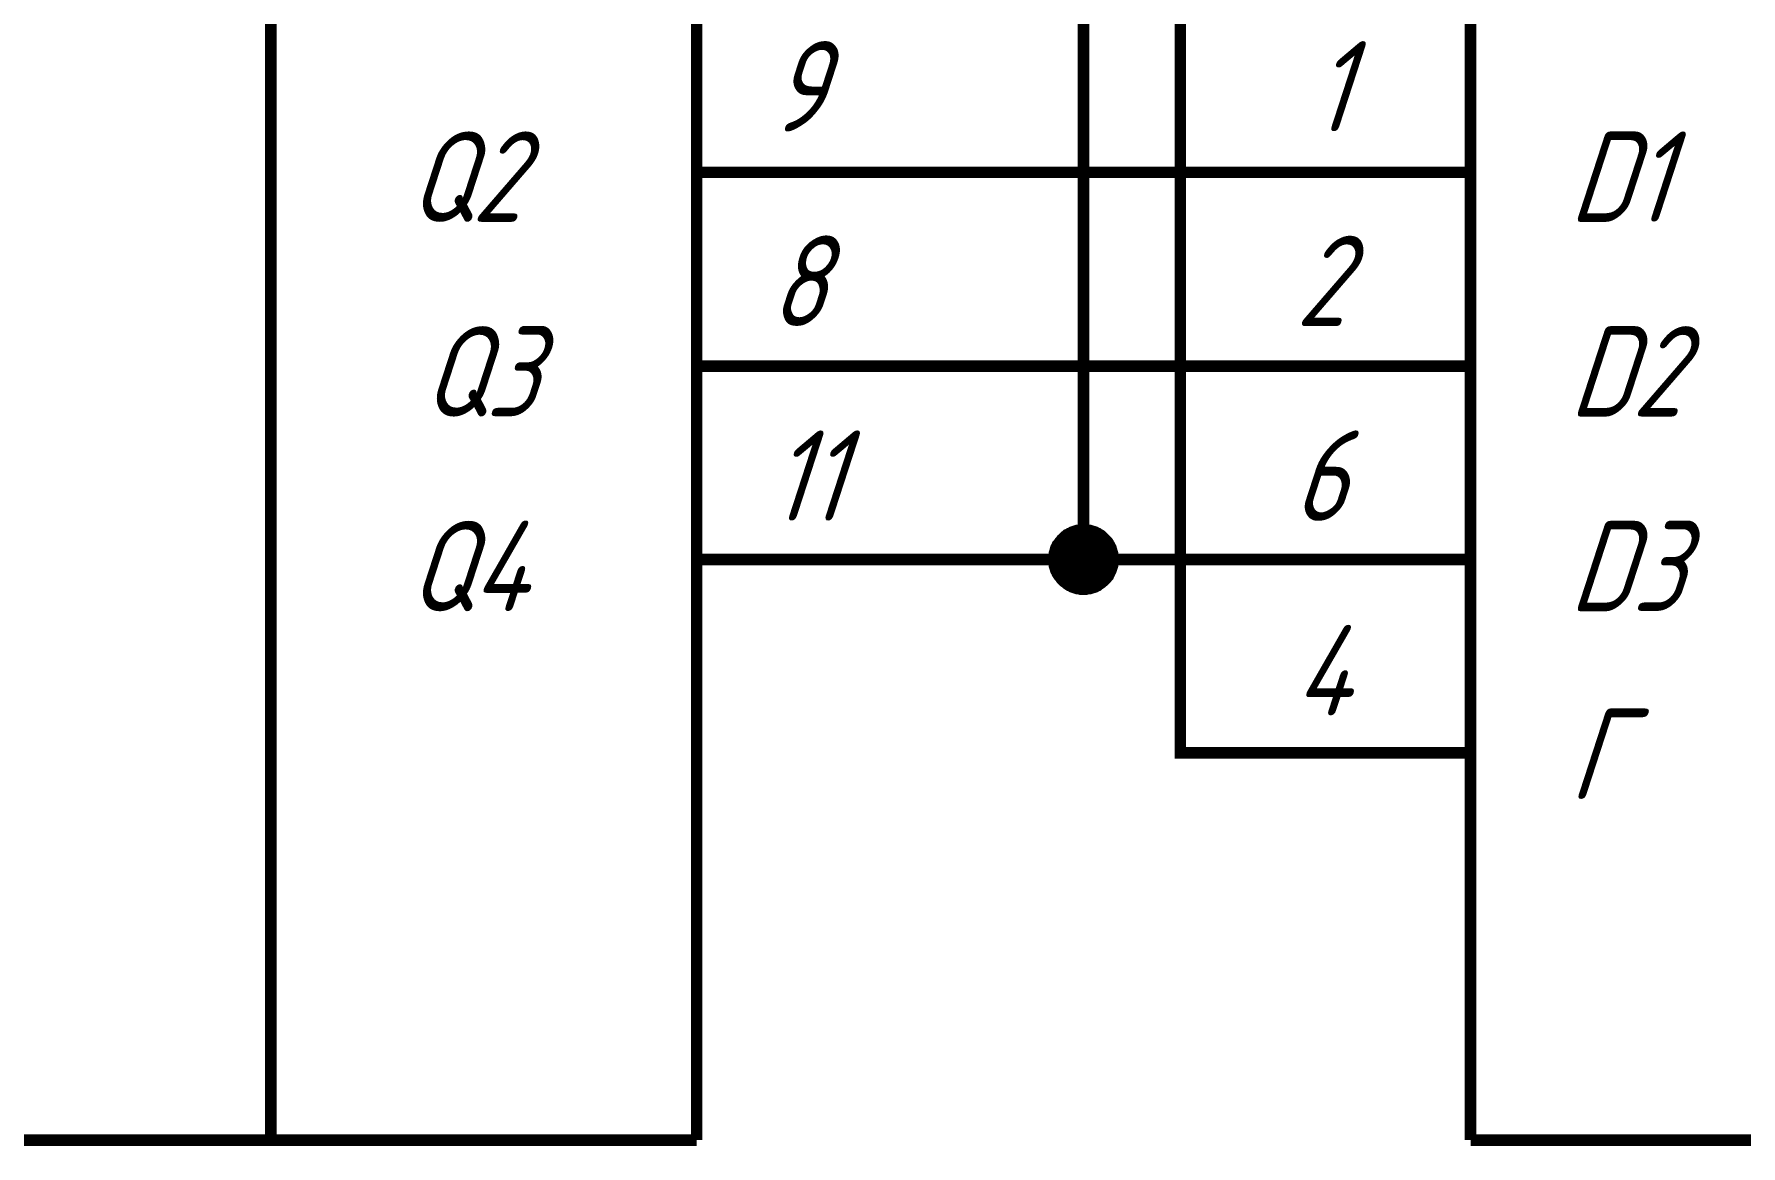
# Model space of a CAD drawing. Header units: millimetres. Extents: x 0 to 420, y 0 to 297.
# Drawn here: x 265.38 to 309.48, y 174.84 to 203.57 of the extents above; entities that cross this region are included whole.
import ezdxf

# ---------------------------------------------------------------- set-up
doc = ezdxf.new("R2010")
doc.units = ezdxf.units.MM
doc.layers.add('Sheet', color=255, linetype='Continuous')
doc.styles.add('GOST', font='', dxfattribs={"oblique": 18})
doc.styles.get('GOST').set_extended_font_data('GOST type A')

msp = doc.modelspace()

# ---------------------------------------------------------------- linework, layer by layer
at = {"layer": 'Sheet'}
for points, const_width in [([(292.489, 189.993), (292.489, 234.99), (220.004, 234.99), (220.004, 277.494), (237.496, 277.494)], 0.3), ([(297.485, 184.996), (294.993, 184.996), (294.993, 229.993)], 0.3), ([(271.493, 219.999), (271.493, 174.991)], 0.3), ([(282.496, 174.991), (282.496, 219.999)], 0.3), ([(302.493, 174.991), (302.493, 214.99)], 0.3), ([(282.496, 199.999), (287.493, 199.999)], 0.3), ([(297.485, 199.999), (287.493, 199.999), (287.493, 199.999)], 0.3), ([(302.493, 199.999), (297.485, 199.999)], 0.3), ([(282.496, 194.99), (287.493, 194.99)], 0.3), ([(287.493, 194.99), (297.485, 194.99), (297.485, 194.99)], 0.3), ([(302.493, 194.99), (297.485, 194.99)], 0.3), ([(291.725, 189.993), (291.725, 190.038), (291.725, 190.072), (291.737, 190.106), (291.737, 190.151), (291.748, 190.184), (291.759, 190.218), (291.77, 190.263), (291.781, 190.297), (291.804, 190.33), (291.815, 190.364), (291.838, 190.386), (291.86, 190.42), (291.882, 190.454), (291.905, 190.476), (291.927, 190.51), (291.95, 190.532), (291.972, 190.555), (292.006, 190.588), (292.04, 190.611), (292.062, 190.633), (292.096, 190.645), (292.129, 190.667), (292.163, 190.678), (292.197, 190.701), (292.231, 190.712), (292.264, 190.723), (292.298, 190.734), (292.332, 190.746), (292.376, 190.746), (292.41, 190.757), (292.455, 190.757), (292.489, 190.757)], 0.3), ([(291.725, 189.993), (291.725, 190.038), (291.725, 190.072), (291.737, 190.106), (291.737, 190.151), (291.748, 190.184), (291.759, 190.218), (291.77, 190.263), (291.781, 190.297), (291.804, 190.33), (291.815, 190.364), (291.838, 190.386), (291.86, 190.42), (291.882, 190.454), (291.905, 190.476), (291.927, 190.51), (291.95, 190.532), (291.972, 190.555), (292.006, 190.588), (292.04, 190.611), (292.062, 190.633), (292.096, 190.645), (292.129, 190.667), (292.163, 190.678), (292.197, 190.701), (292.231, 190.712), (292.264, 190.723), (292.298, 190.734), (292.332, 190.746), (292.376, 190.746), (292.41, 190.757), (292.455, 190.757), (292.489, 190.757)], 0.3), ([(291.725, 189.993), (291.725, 190.038), (291.725, 190.072), (291.737, 190.106), (291.737, 190.151), (291.748, 190.184), (291.759, 190.218), (291.77, 190.263), (291.781, 190.297), (291.804, 190.33), (291.815, 190.364), (291.838, 190.386), (291.86, 190.42), (291.882, 190.454), (291.905, 190.476), (291.927, 190.51), (291.95, 190.532), (291.972, 190.555), (292.006, 190.588), (292.04, 190.611), (292.062, 190.633), (292.096, 190.645), (292.129, 190.667), (292.163, 190.678), (292.197, 190.701), (292.231, 190.712), (292.264, 190.723), (292.298, 190.734), (292.332, 190.746), (292.376, 190.746), (292.41, 190.757), (292.455, 190.757), (292.489, 190.757)], 0.3), ([(291.725, 189.993), (291.725, 190.038), (291.725, 190.072), (291.737, 190.106), (291.737, 190.151), (291.748, 190.184), (291.759, 190.218), (291.77, 190.263), (291.781, 190.297), (291.804, 190.33), (291.815, 190.364), (291.838, 190.386), (291.86, 190.42), (291.882, 190.454), (291.905, 190.476), (291.927, 190.51), (291.95, 190.532), (291.972, 190.555), (292.006, 190.588), (292.04, 190.611), (292.062, 190.633), (292.096, 190.645), (292.129, 190.667), (292.163, 190.678), (292.197, 190.701), (292.231, 190.712), (292.264, 190.723), (292.298, 190.734), (292.332, 190.746), (292.376, 190.746), (292.41, 190.757), (292.455, 190.757), (292.489, 190.757)], 0.3), ([(291.725, 189.993), (291.725, 190.038), (291.725, 190.072), (291.737, 190.106), (291.737, 190.151), (291.748, 190.184), (291.759, 190.218), (291.77, 190.263), (291.781, 190.297), (291.804, 190.33), (291.815, 190.364), (291.838, 190.386), (291.86, 190.42), (291.882, 190.454), (291.905, 190.476), (291.927, 190.51), (291.95, 190.532), (291.972, 190.555), (292.006, 190.588), (292.04, 190.611), (292.062, 190.633), (292.096, 190.645), (292.129, 190.667), (292.163, 190.678), (292.197, 190.701), (292.231, 190.712), (292.264, 190.723), (292.298, 190.734), (292.332, 190.746), (292.376, 190.746), (292.41, 190.757), (292.455, 190.757), (292.489, 190.757)], 0.0991), ([(291.725, 189.993), (291.725, 190.038), (291.725, 190.072), (291.737, 190.106), (291.737, 190.151), (291.748, 190.184), (291.759, 190.218), (291.77, 190.263), (291.781, 190.297), (291.804, 190.33), (291.815, 190.364), (291.838, 190.386), (291.86, 190.42), (291.882, 190.454), (291.905, 190.476), (291.927, 190.51), (291.95, 190.532), (291.972, 190.555), (292.006, 190.588), (292.04, 190.611), (292.062, 190.633), (292.096, 190.645), (292.129, 190.667), (292.163, 190.678), (292.197, 190.701), (292.231, 190.712), (292.264, 190.723), (292.298, 190.734), (292.332, 190.746), (292.376, 190.746), (292.41, 190.757), (292.455, 190.757), (292.489, 190.757)], 0.0991), ([(291.725, 189.993), (291.725, 190.038), (291.725, 190.072), (291.737, 190.106), (291.737, 190.151), (291.748, 190.184), (291.759, 190.218), (291.77, 190.263), (291.781, 190.297), (291.804, 190.33), (291.815, 190.364), (291.838, 190.386), (291.86, 190.42), (291.882, 190.454), (291.905, 190.476), (291.927, 190.51), (291.95, 190.532), (291.972, 190.555), (292.006, 190.588), (292.04, 190.611), (292.062, 190.633), (292.096, 190.645), (292.129, 190.667), (292.163, 190.678), (292.197, 190.701), (292.231, 190.712), (292.264, 190.723), (292.298, 190.734), (292.332, 190.746), (292.376, 190.746), (292.41, 190.757), (292.455, 190.757), (292.489, 190.757)], 0.0991), ([(291.725, 189.993), (291.725, 190.038), (291.725, 190.072), (291.737, 190.106), (291.737, 190.151), (291.748, 190.184), (291.759, 190.218), (291.77, 190.263), (291.781, 190.297), (291.804, 190.33), (291.815, 190.364), (291.838, 190.386), (291.86, 190.42), (291.882, 190.454), (291.905, 190.476), (291.927, 190.51), (291.95, 190.532), (291.972, 190.555), (292.006, 190.588), (292.04, 190.611), (292.062, 190.633), (292.096, 190.645), (292.129, 190.667), (292.163, 190.678), (292.197, 190.701), (292.231, 190.712), (292.264, 190.723), (292.298, 190.734), (292.332, 190.746), (292.376, 190.746), (292.41, 190.757), (292.455, 190.757), (292.489, 190.757)], 0.0991), ([(292.489, 190.757), (292.489, 190.757)], 0.3), ([(292.489, 190.757), (292.534, 190.757), (292.567, 190.757), (292.601, 190.746), (292.646, 190.746), (292.68, 190.734), (292.713, 190.723), (292.758, 190.712), (292.792, 190.701), (292.826, 190.678), (292.859, 190.667), (292.882, 190.645), (292.915, 190.633), (292.949, 190.611), (292.972, 190.588), (293.005, 190.555), (293.028, 190.532), (293.05, 190.51), (293.084, 190.476), (293.106, 190.454), (293.129, 190.42), (293.14, 190.386), (293.162, 190.364), (293.174, 190.33), (293.196, 190.297), (293.207, 190.263), (293.219, 190.218), (293.23, 190.184), (293.241, 190.151), (293.241, 190.106), (293.252, 190.072), (293.252, 190.038), (293.252, 189.993)], 0.3), ([(292.489, 190.757), (292.489, 190.757)], 0.3), ([(292.489, 190.757), (292.534, 190.757), (292.567, 190.757), (292.601, 190.746), (292.646, 190.746), (292.68, 190.734), (292.713, 190.723), (292.758, 190.712), (292.792, 190.701), (292.826, 190.678), (292.859, 190.667), (292.882, 190.645), (292.915, 190.633), (292.949, 190.611), (292.972, 190.588), (293.005, 190.555), (293.028, 190.532), (293.05, 190.51), (293.084, 190.476), (293.106, 190.454), (293.129, 190.42), (293.14, 190.386), (293.162, 190.364), (293.174, 190.33), (293.196, 190.297), (293.207, 190.263), (293.219, 190.218), (293.23, 190.184), (293.241, 190.151), (293.241, 190.106), (293.252, 190.072), (293.252, 190.038), (293.252, 189.993)], 0.3), ([(292.489, 190.757), (292.489, 190.757)], 0.3), ([(292.489, 190.757), (292.534, 190.757), (292.567, 190.757), (292.601, 190.746), (292.646, 190.746), (292.68, 190.734), (292.713, 190.723), (292.758, 190.712), (292.792, 190.701), (292.826, 190.678), (292.859, 190.667), (292.882, 190.645), (292.915, 190.633), (292.949, 190.611), (292.972, 190.588), (293.005, 190.555), (293.028, 190.532), (293.05, 190.51), (293.084, 190.476), (293.106, 190.454), (293.129, 190.42), (293.14, 190.386), (293.162, 190.364), (293.174, 190.33), (293.196, 190.297), (293.207, 190.263), (293.219, 190.218), (293.23, 190.184), (293.241, 190.151), (293.241, 190.106), (293.252, 190.072), (293.252, 190.038), (293.252, 189.993)], 0.3), ([(292.489, 190.757), (292.489, 190.757)], 0.3), ([(292.489, 190.757), (292.534, 190.757), (292.567, 190.757), (292.601, 190.746), (292.646, 190.746), (292.68, 190.734), (292.713, 190.723), (292.758, 190.712), (292.792, 190.701), (292.826, 190.678), (292.859, 190.667), (292.882, 190.645), (292.915, 190.633), (292.949, 190.611), (292.972, 190.588), (293.005, 190.555), (293.028, 190.532), (293.05, 190.51), (293.084, 190.476), (293.106, 190.454), (293.129, 190.42), (293.14, 190.386), (293.162, 190.364), (293.174, 190.33), (293.196, 190.297), (293.207, 190.263), (293.219, 190.218), (293.23, 190.184), (293.241, 190.151), (293.241, 190.106), (293.252, 190.072), (293.252, 190.038), (293.252, 189.993)], 0.3), ([(292.489, 190.757), (292.489, 190.757)], 0.0991), ([(292.489, 190.757), (292.534, 190.757), (292.567, 190.757), (292.601, 190.746), (292.646, 190.746), (292.68, 190.734), (292.713, 190.723), (292.758, 190.712), (292.792, 190.701), (292.826, 190.678), (292.859, 190.667), (292.882, 190.645), (292.915, 190.633), (292.949, 190.611), (292.972, 190.588), (293.005, 190.555), (293.028, 190.532), (293.05, 190.51), (293.084, 190.476), (293.106, 190.454), (293.129, 190.42), (293.14, 190.386), (293.162, 190.364), (293.174, 190.33), (293.196, 190.297), (293.207, 190.263), (293.219, 190.218), (293.23, 190.184), (293.241, 190.151), (293.241, 190.106), (293.252, 190.072), (293.252, 190.038), (293.252, 189.993)], 0.0991), ([(292.489, 190.757), (292.489, 190.757)], 0.0991), ([(292.489, 190.757), (292.534, 190.757), (292.567, 190.757), (292.601, 190.746), (292.646, 190.746), (292.68, 190.734), (292.713, 190.723), (292.758, 190.712), (292.792, 190.701), (292.826, 190.678), (292.859, 190.667), (292.882, 190.645), (292.915, 190.633), (292.949, 190.611), (292.972, 190.588), (293.005, 190.555), (293.028, 190.532), (293.05, 190.51), (293.084, 190.476), (293.106, 190.454), (293.129, 190.42), (293.14, 190.386), (293.162, 190.364), (293.174, 190.33), (293.196, 190.297), (293.207, 190.263), (293.219, 190.218), (293.23, 190.184), (293.241, 190.151), (293.241, 190.106), (293.252, 190.072), (293.252, 190.038), (293.252, 189.993)], 0.0991), ([(292.489, 190.757), (292.489, 190.757)], 0.0991), ([(292.489, 190.757), (292.534, 190.757), (292.567, 190.757), (292.601, 190.746), (292.646, 190.746), (292.68, 190.734), (292.713, 190.723), (292.758, 190.712), (292.792, 190.701), (292.826, 190.678), (292.859, 190.667), (292.882, 190.645), (292.915, 190.633), (292.949, 190.611), (292.972, 190.588), (293.005, 190.555), (293.028, 190.532), (293.05, 190.51), (293.084, 190.476), (293.106, 190.454), (293.129, 190.42), (293.14, 190.386), (293.162, 190.364), (293.174, 190.33), (293.196, 190.297), (293.207, 190.263), (293.219, 190.218), (293.23, 190.184), (293.241, 190.151), (293.241, 190.106), (293.252, 190.072), (293.252, 190.038), (293.252, 189.993)], 0.0991), ([(292.489, 190.757), (292.489, 190.757)], 0.0991), ([(292.489, 190.757), (292.534, 190.757), (292.567, 190.757), (292.601, 190.746), (292.646, 190.746), (292.68, 190.734), (292.713, 190.723), (292.758, 190.712), (292.792, 190.701), (292.826, 190.678), (292.859, 190.667), (292.882, 190.645), (292.915, 190.633), (292.949, 190.611), (292.972, 190.588), (293.005, 190.555), (293.028, 190.532), (293.05, 190.51), (293.084, 190.476), (293.106, 190.454), (293.129, 190.42), (293.14, 190.386), (293.162, 190.364), (293.174, 190.33), (293.196, 190.297), (293.207, 190.263), (293.219, 190.218), (293.23, 190.184), (293.241, 190.151), (293.241, 190.106), (293.252, 190.072), (293.252, 190.038), (293.252, 189.993)], 0.0991), ([(282.496, 189.993), (287.493, 189.993)], 0.3), ([(297.485, 189.993), (292.489, 189.993), (287.493, 189.993), (287.493, 189.993)], 0.3), ([(292.489, 189.23), (292.455, 189.23), (292.41, 189.23), (292.376, 189.241), (292.332, 189.241), (292.298, 189.252), (292.264, 189.263), (292.231, 189.275), (292.197, 189.286), (292.163, 189.308), (292.129, 189.32), (292.096, 189.342), (292.062, 189.364), (292.04, 189.387), (292.006, 189.409), (291.972, 189.432), (291.95, 189.454), (291.927, 189.477), (291.905, 189.51), (291.882, 189.544), (291.86, 189.567), (291.838, 189.6), (291.815, 189.634), (291.804, 189.668), (291.781, 189.701), (291.77, 189.735), (291.759, 189.769), (291.748, 189.802), (291.737, 189.836), (291.737, 189.881), (291.725, 189.915), (291.725, 189.96), (291.725, 189.993)], 0.3), ([(291.725, 189.993), (291.725, 189.993)], 0.3), ([(292.489, 189.23), (292.455, 189.23), (292.41, 189.23), (292.376, 189.241), (292.332, 189.241), (292.298, 189.252), (292.264, 189.263), (292.231, 189.275), (292.197, 189.286), (292.163, 189.308), (292.129, 189.32), (292.096, 189.342), (292.062, 189.364), (292.04, 189.387), (292.006, 189.409), (291.972, 189.432), (291.95, 189.454), (291.927, 189.477), (291.905, 189.51), (291.882, 189.544), (291.86, 189.567), (291.838, 189.6), (291.815, 189.634), (291.804, 189.668), (291.781, 189.701), (291.77, 189.735), (291.759, 189.769), (291.748, 189.802), (291.737, 189.836), (291.737, 189.881), (291.725, 189.915), (291.725, 189.96), (291.725, 189.993)], 0.3), ([(291.725, 189.993), (291.725, 189.993)], 0.3), ([(292.489, 189.23), (292.455, 189.23), (292.41, 189.23), (292.376, 189.241), (292.332, 189.241), (292.298, 189.252), (292.264, 189.263), (292.231, 189.275), (292.197, 189.286), (292.163, 189.308), (292.129, 189.32), (292.096, 189.342), (292.062, 189.364), (292.04, 189.387), (292.006, 189.409), (291.972, 189.432), (291.95, 189.454), (291.927, 189.477), (291.905, 189.51), (291.882, 189.544), (291.86, 189.567), (291.838, 189.6), (291.815, 189.634), (291.804, 189.668), (291.781, 189.701), (291.77, 189.735), (291.759, 189.769), (291.748, 189.802), (291.737, 189.836), (291.737, 189.881), (291.725, 189.915), (291.725, 189.96), (291.725, 189.993)], 0.3), ([(291.725, 189.993), (291.725, 189.993)], 0.3), ([(292.489, 189.23), (292.455, 189.23), (292.41, 189.23), (292.376, 189.241), (292.332, 189.241), (292.298, 189.252), (292.264, 189.263), (292.231, 189.275), (292.197, 189.286), (292.163, 189.308), (292.129, 189.32), (292.096, 189.342), (292.062, 189.364), (292.04, 189.387), (292.006, 189.409), (291.972, 189.432), (291.95, 189.454), (291.927, 189.477), (291.905, 189.51), (291.882, 189.544), (291.86, 189.567), (291.838, 189.6), (291.815, 189.634), (291.804, 189.668), (291.781, 189.701), (291.77, 189.735), (291.759, 189.769), (291.748, 189.802), (291.737, 189.836), (291.737, 189.881), (291.725, 189.915), (291.725, 189.96), (291.725, 189.993)], 0.3), ([(291.725, 189.993), (291.725, 189.993)], 0.3), ([(293.252, 189.993), (293.252, 189.96), (293.252, 189.915), (293.241, 189.881), (293.241, 189.836), (293.23, 189.802), (293.219, 189.769), (293.207, 189.735), (293.196, 189.701), (293.174, 189.668), (293.162, 189.634), (293.14, 189.6), (293.129, 189.567), (293.106, 189.544), (293.084, 189.51), (293.05, 189.477), (293.028, 189.454), (293.005, 189.432), (292.972, 189.409), (292.949, 189.387), (292.915, 189.364), (292.882, 189.342), (292.859, 189.32), (292.826, 189.308), (292.792, 189.286), (292.758, 189.275), (292.713, 189.263), (292.68, 189.252), (292.646, 189.241), (292.601, 189.241), (292.567, 189.23), (292.534, 189.23), (292.489, 189.23)], 0.3), ([(293.252, 189.993), (293.252, 189.96), (293.252, 189.915), (293.241, 189.881), (293.241, 189.836), (293.23, 189.802), (293.219, 189.769), (293.207, 189.735), (293.196, 189.701), (293.174, 189.668), (293.162, 189.634), (293.14, 189.6), (293.129, 189.567), (293.106, 189.544), (293.084, 189.51), (293.05, 189.477), (293.028, 189.454), (293.005, 189.432), (292.972, 189.409), (292.949, 189.387), (292.915, 189.364), (292.882, 189.342), (292.859, 189.32), (292.826, 189.308), (292.792, 189.286), (292.758, 189.275), (292.713, 189.263), (292.68, 189.252), (292.646, 189.241), (292.601, 189.241), (292.567, 189.23), (292.534, 189.23), (292.489, 189.23)], 0.3), ([(293.252, 189.993), (293.252, 189.96), (293.252, 189.915), (293.241, 189.881), (293.241, 189.836), (293.23, 189.802), (293.219, 189.769), (293.207, 189.735), (293.196, 189.701), (293.174, 189.668), (293.162, 189.634), (293.14, 189.6), (293.129, 189.567), (293.106, 189.544), (293.084, 189.51), (293.05, 189.477), (293.028, 189.454), (293.005, 189.432), (292.972, 189.409), (292.949, 189.387), (292.915, 189.364), (292.882, 189.342), (292.859, 189.32), (292.826, 189.308), (292.792, 189.286), (292.758, 189.275), (292.713, 189.263), (292.68, 189.252), (292.646, 189.241), (292.601, 189.241), (292.567, 189.23), (292.534, 189.23), (292.489, 189.23)], 0.3), ([(293.252, 189.993), (293.252, 189.96), (293.252, 189.915), (293.241, 189.881), (293.241, 189.836), (293.23, 189.802), (293.219, 189.769), (293.207, 189.735), (293.196, 189.701), (293.174, 189.668), (293.162, 189.634), (293.14, 189.6), (293.129, 189.567), (293.106, 189.544), (293.084, 189.51), (293.05, 189.477), (293.028, 189.454), (293.005, 189.432), (292.972, 189.409), (292.949, 189.387), (292.915, 189.364), (292.882, 189.342), (292.859, 189.32), (292.826, 189.308), (292.792, 189.286), (292.758, 189.275), (292.713, 189.263), (292.68, 189.252), (292.646, 189.241), (292.601, 189.241), (292.567, 189.23), (292.534, 189.23), (292.489, 189.23)], 0.3), ([(293.252, 189.993), (293.252, 189.993), (293.252, 189.993), (293.252, 189.993), (293.252, 189.993), (293.252, 189.993), (293.252, 189.993), (293.252, 189.993), (293.252, 189.993), (293.252, 189.993), (293.252, 189.993), (293.252, 189.993), (293.252, 189.993), (293.252, 189.993), (293.252, 189.993), (293.252, 189.993), (293.252, 189.993), (293.252, 189.993), (293.252, 189.993), (293.252, 189.993), (293.252, 189.993), (293.252, 189.993), (293.252, 189.993), (293.252, 189.993), (293.252, 189.993), (293.252, 189.993), (293.252, 189.993), (293.252, 189.993), (293.252, 189.993), (293.252, 189.993), (293.252, 189.993), (293.252, 189.993), (293.252, 189.993)], 0.3), ([(293.252, 189.993), (293.252, 189.993)], 0.3), ([(293.252, 189.993), (293.252, 189.993), (293.252, 189.993), (293.252, 189.993), (293.252, 189.993), (293.252, 189.993), (293.252, 189.993), (293.252, 189.993), (293.252, 189.993), (293.252, 189.993), (293.252, 189.993), (293.252, 189.993), (293.252, 189.993), (293.252, 189.993), (293.252, 189.993), (293.252, 189.993), (293.252, 189.993), (293.252, 189.993), (293.252, 189.993), (293.252, 189.993), (293.252, 189.993), (293.252, 189.993), (293.252, 189.993), (293.252, 189.993), (293.252, 189.993), (293.252, 189.993), (293.252, 189.993), (293.252, 189.993), (293.252, 189.993), (293.252, 189.993), (293.252, 189.993), (293.252, 189.993), (293.252, 189.993)], 0.3), ([(293.252, 189.993), (293.252, 189.993)], 0.3), ([(293.252, 189.993), (293.252, 189.993), (293.252, 189.993), (293.252, 189.993), (293.252, 189.993), (293.252, 189.993), (293.252, 189.993), (293.252, 189.993), (293.252, 189.993), (293.252, 189.993), (293.252, 189.993), (293.252, 189.993), (293.252, 189.993), (293.252, 189.993), (293.252, 189.993), (293.252, 189.993), (293.252, 189.993), (293.252, 189.993), (293.252, 189.993), (293.252, 189.993), (293.252, 189.993), (293.252, 189.993), (293.252, 189.993), (293.252, 189.993), (293.252, 189.993), (293.252, 189.993), (293.252, 189.993), (293.252, 189.993), (293.252, 189.993), (293.252, 189.993), (293.252, 189.993), (293.252, 189.993), (293.252, 189.993)], 0.3), ([(293.252, 189.993), (293.252, 189.993)], 0.3), ([(293.252, 189.993), (293.252, 189.993), (293.252, 189.993), (293.252, 189.993), (293.252, 189.993), (293.252, 189.993), (293.252, 189.993), (293.252, 189.993), (293.252, 189.993), (293.252, 189.993), (293.252, 189.993), (293.252, 189.993), (293.252, 189.993), (293.252, 189.993), (293.252, 189.993), (293.252, 189.993), (293.252, 189.993), (293.252, 189.993), (293.252, 189.993), (293.252, 189.993), (293.252, 189.993), (293.252, 189.993), (293.252, 189.993), (293.252, 189.993), (293.252, 189.993), (293.252, 189.993), (293.252, 189.993), (293.252, 189.993), (293.252, 189.993), (293.252, 189.993), (293.252, 189.993), (293.252, 189.993), (293.252, 189.993)], 0.3), ([(293.252, 189.993), (293.252, 189.993)], 0.3), ([(302.493, 189.993), (297.485, 189.993)], 0.3), ([(292.489, 189.23), (292.455, 189.23), (292.41, 189.23), (292.376, 189.241), (292.332, 189.241), (292.298, 189.252), (292.264, 189.263), (292.231, 189.275), (292.197, 189.286), (292.163, 189.308), (292.129, 189.32), (292.096, 189.342), (292.062, 189.364), (292.04, 189.387), (292.006, 189.409), (291.972, 189.432), (291.95, 189.454), (291.927, 189.477), (291.905, 189.51), (291.882, 189.544), (291.86, 189.567), (291.838, 189.6), (291.815, 189.634), (291.804, 189.668), (291.781, 189.701), (291.77, 189.735), (291.759, 189.769), (291.748, 189.802), (291.737, 189.836), (291.737, 189.881), (291.725, 189.915), (291.725, 189.96), (291.725, 189.993)], 0.0991), ([(291.725, 189.993), (291.725, 189.993)], 0.0991), ([(292.489, 189.23), (292.455, 189.23), (292.41, 189.23), (292.376, 189.241), (292.332, 189.241), (292.298, 189.252), (292.264, 189.263), (292.231, 189.275), (292.197, 189.286), (292.163, 189.308), (292.129, 189.32), (292.096, 189.342), (292.062, 189.364), (292.04, 189.387), (292.006, 189.409), (291.972, 189.432), (291.95, 189.454), (291.927, 189.477), (291.905, 189.51), (291.882, 189.544), (291.86, 189.567), (291.838, 189.6), (291.815, 189.634), (291.804, 189.668), (291.781, 189.701), (291.77, 189.735), (291.759, 189.769), (291.748, 189.802), (291.737, 189.836), (291.737, 189.881), (291.725, 189.915), (291.725, 189.96), (291.725, 189.993)], 0.0991), ([(291.725, 189.993), (291.725, 189.993)], 0.0991), ([(292.489, 189.23), (292.455, 189.23), (292.41, 189.23), (292.376, 189.241), (292.332, 189.241), (292.298, 189.252), (292.264, 189.263), (292.231, 189.275), (292.197, 189.286), (292.163, 189.308), (292.129, 189.32), (292.096, 189.342), (292.062, 189.364), (292.04, 189.387), (292.006, 189.409), (291.972, 189.432), (291.95, 189.454), (291.927, 189.477), (291.905, 189.51), (291.882, 189.544), (291.86, 189.567), (291.838, 189.6), (291.815, 189.634), (291.804, 189.668), (291.781, 189.701), (291.77, 189.735), (291.759, 189.769), (291.748, 189.802), (291.737, 189.836), (291.737, 189.881), (291.725, 189.915), (291.725, 189.96), (291.725, 189.993)], 0.0991), ([(291.725, 189.993), (291.725, 189.993)], 0.0991), ([(292.489, 189.23), (292.455, 189.23), (292.41, 189.23), (292.376, 189.241), (292.332, 189.241), (292.298, 189.252), (292.264, 189.263), (292.231, 189.275), (292.197, 189.286), (292.163, 189.308), (292.129, 189.32), (292.096, 189.342), (292.062, 189.364), (292.04, 189.387), (292.006, 189.409), (291.972, 189.432), (291.95, 189.454), (291.927, 189.477), (291.905, 189.51), (291.882, 189.544), (291.86, 189.567), (291.838, 189.6), (291.815, 189.634), (291.804, 189.668), (291.781, 189.701), (291.77, 189.735), (291.759, 189.769), (291.748, 189.802), (291.737, 189.836), (291.737, 189.881), (291.725, 189.915), (291.725, 189.96), (291.725, 189.993)], 0.0991), ([(291.725, 189.993), (291.725, 189.993)], 0.0991), ([(293.252, 189.993), (293.252, 189.96), (293.252, 189.915), (293.241, 189.881), (293.241, 189.836), (293.23, 189.802), (293.219, 189.769), (293.207, 189.735), (293.196, 189.701), (293.174, 189.668), (293.162, 189.634), (293.14, 189.6), (293.129, 189.567), (293.106, 189.544), (293.084, 189.51), (293.05, 189.477), (293.028, 189.454), (293.005, 189.432), (292.972, 189.409), (292.949, 189.387), (292.915, 189.364), (292.882, 189.342), (292.859, 189.32), (292.826, 189.308), (292.792, 189.286), (292.758, 189.275), (292.713, 189.263), (292.68, 189.252), (292.646, 189.241), (292.601, 189.241), (292.567, 189.23), (292.534, 189.23), (292.489, 189.23)], 0.0991), ([(293.252, 189.993), (293.252, 189.96), (293.252, 189.915), (293.241, 189.881), (293.241, 189.836), (293.23, 189.802), (293.219, 189.769), (293.207, 189.735), (293.196, 189.701), (293.174, 189.668), (293.162, 189.634), (293.14, 189.6), (293.129, 189.567), (293.106, 189.544), (293.084, 189.51), (293.05, 189.477), (293.028, 189.454), (293.005, 189.432), (292.972, 189.409), (292.949, 189.387), (292.915, 189.364), (292.882, 189.342), (292.859, 189.32), (292.826, 189.308), (292.792, 189.286), (292.758, 189.275), (292.713, 189.263), (292.68, 189.252), (292.646, 189.241), (292.601, 189.241), (292.567, 189.23), (292.534, 189.23), (292.489, 189.23)], 0.0991), ([(293.252, 189.993), (293.252, 189.96), (293.252, 189.915), (293.241, 189.881), (293.241, 189.836), (293.23, 189.802), (293.219, 189.769), (293.207, 189.735), (293.196, 189.701), (293.174, 189.668), (293.162, 189.634), (293.14, 189.6), (293.129, 189.567), (293.106, 189.544), (293.084, 189.51), (293.05, 189.477), (293.028, 189.454), (293.005, 189.432), (292.972, 189.409), (292.949, 189.387), (292.915, 189.364), (292.882, 189.342), (292.859, 189.32), (292.826, 189.308), (292.792, 189.286), (292.758, 189.275), (292.713, 189.263), (292.68, 189.252), (292.646, 189.241), (292.601, 189.241), (292.567, 189.23), (292.534, 189.23), (292.489, 189.23)], 0.0991), ([(293.252, 189.993), (293.252, 189.96), (293.252, 189.915), (293.241, 189.881), (293.241, 189.836), (293.23, 189.802), (293.219, 189.769), (293.207, 189.735), (293.196, 189.701), (293.174, 189.668), (293.162, 189.634), (293.14, 189.6), (293.129, 189.567), (293.106, 189.544), (293.084, 189.51), (293.05, 189.477), (293.028, 189.454), (293.005, 189.432), (292.972, 189.409), (292.949, 189.387), (292.915, 189.364), (292.882, 189.342), (292.859, 189.32), (292.826, 189.308), (292.792, 189.286), (292.758, 189.275), (292.713, 189.263), (292.68, 189.252), (292.646, 189.241), (292.601, 189.241), (292.567, 189.23), (292.534, 189.23), (292.489, 189.23)], 0.0991), ([(293.252, 189.993), (293.252, 189.993), (293.252, 189.993), (293.252, 189.993), (293.252, 189.993), (293.252, 189.993), (293.252, 189.993), (293.252, 189.993), (293.252, 189.993), (293.252, 189.993), (293.252, 189.993), (293.252, 189.993), (293.252, 189.993), (293.252, 189.993), (293.252, 189.993), (293.252, 189.993), (293.252, 189.993), (293.252, 189.993), (293.252, 189.993), (293.252, 189.993), (293.252, 189.993), (293.252, 189.993), (293.252, 189.993), (293.252, 189.993), (293.252, 189.993), (293.252, 189.993), (293.252, 189.993), (293.252, 189.993), (293.252, 189.993), (293.252, 189.993), (293.252, 189.993), (293.252, 189.993), (293.252, 189.993)], 0.0991), ([(293.252, 189.993), (293.252, 189.993)], 0.0991), ([(293.252, 189.993), (293.252, 189.993), (293.252, 189.993), (293.252, 189.993), (293.252, 189.993), (293.252, 189.993), (293.252, 189.993), (293.252, 189.993), (293.252, 189.993), (293.252, 189.993), (293.252, 189.993), (293.252, 189.993), (293.252, 189.993), (293.252, 189.993), (293.252, 189.993), (293.252, 189.993), (293.252, 189.993), (293.252, 189.993), (293.252, 189.993), (293.252, 189.993), (293.252, 189.993), (293.252, 189.993), (293.252, 189.993), (293.252, 189.993), (293.252, 189.993), (293.252, 189.993), (293.252, 189.993), (293.252, 189.993), (293.252, 189.993), (293.252, 189.993), (293.252, 189.993), (293.252, 189.993), (293.252, 189.993)], 0.0991), ([(293.252, 189.993), (293.252, 189.993)], 0.0991), ([(293.252, 189.993), (293.252, 189.993), (293.252, 189.993), (293.252, 189.993), (293.252, 189.993), (293.252, 189.993), (293.252, 189.993), (293.252, 189.993), (293.252, 189.993), (293.252, 189.993), (293.252, 189.993), (293.252, 189.993), (293.252, 189.993), (293.252, 189.993), (293.252, 189.993), (293.252, 189.993), (293.252, 189.993), (293.252, 189.993), (293.252, 189.993), (293.252, 189.993), (293.252, 189.993), (293.252, 189.993), (293.252, 189.993), (293.252, 189.993), (293.252, 189.993), (293.252, 189.993), (293.252, 189.993), (293.252, 189.993), (293.252, 189.993), (293.252, 189.993), (293.252, 189.993), (293.252, 189.993), (293.252, 189.993)], 0.0991), ([(293.252, 189.993), (293.252, 189.993)], 0.0991), ([(293.252, 189.993), (293.252, 189.993), (293.252, 189.993), (293.252, 189.993), (293.252, 189.993), (293.252, 189.993), (293.252, 189.993), (293.252, 189.993), (293.252, 189.993), (293.252, 189.993), (293.252, 189.993), (293.252, 189.993), (293.252, 189.993), (293.252, 189.993), (293.252, 189.993), (293.252, 189.993), (293.252, 189.993), (293.252, 189.993), (293.252, 189.993), (293.252, 189.993), (293.252, 189.993), (293.252, 189.993), (293.252, 189.993), (293.252, 189.993), (293.252, 189.993), (293.252, 189.993), (293.252, 189.993), (293.252, 189.993), (293.252, 189.993), (293.252, 189.993), (293.252, 189.993), (293.252, 189.993), (293.252, 189.993)], 0.0991), ([(293.252, 189.993), (293.252, 189.993)], 0.0991), ([(302.493, 184.996), (297.485, 184.996)], 0.3), ([(282.496, 174.991), (242.504, 174.991)], 0.3), ([(302.493, 174.991), (324.487, 174.991)], 0.3)]:
    msp.add_lwpolyline(points, dxfattribs=dict(at, const_width=const_width))
at = {"layer": 'Sheet', "const_width": 0.762}
msp.add_lwpolyline([(292.119, 190, 1), (292.881, 190, 1)], format="xyb", close=True, dxfattribs=at)

# ---------------------------------------------------------------- texts
at = {"layer": 'Sheet', "style": 'GOST', "oblique": 18}
for s, height, p in [('9', 2.336, (284.371, 201.054)), ('1', 2.336, (298.383, 201.054)), ('Q2', 2.3358, (275.03, 198.719)), ('D1', 2.3358, (305.03, 198.719)), ('8', 2.336, (284.371, 196.024)), ('2', 2.336, (297.97, 196.024)), ('Q3', 2.3358, (275.389, 193.688)), ('D2', 2.3358, (305.03, 193.688)), ('11', 2.3358, (284.371, 190.993)), ('6', 2.336, (297.887, 190.993)), ('Q4', 2.3358, (275.03, 188.657)), ('D3', 2.3358, (305.03, 188.657)), ('4', 2.336, (297.932, 185.962)), ('Г', 2.336, (305.03, 183.806))]:
    msp.add_text(s, height=height, dxfattribs=at).set_placement(p)

doc.saveas('drawing.dxf')
